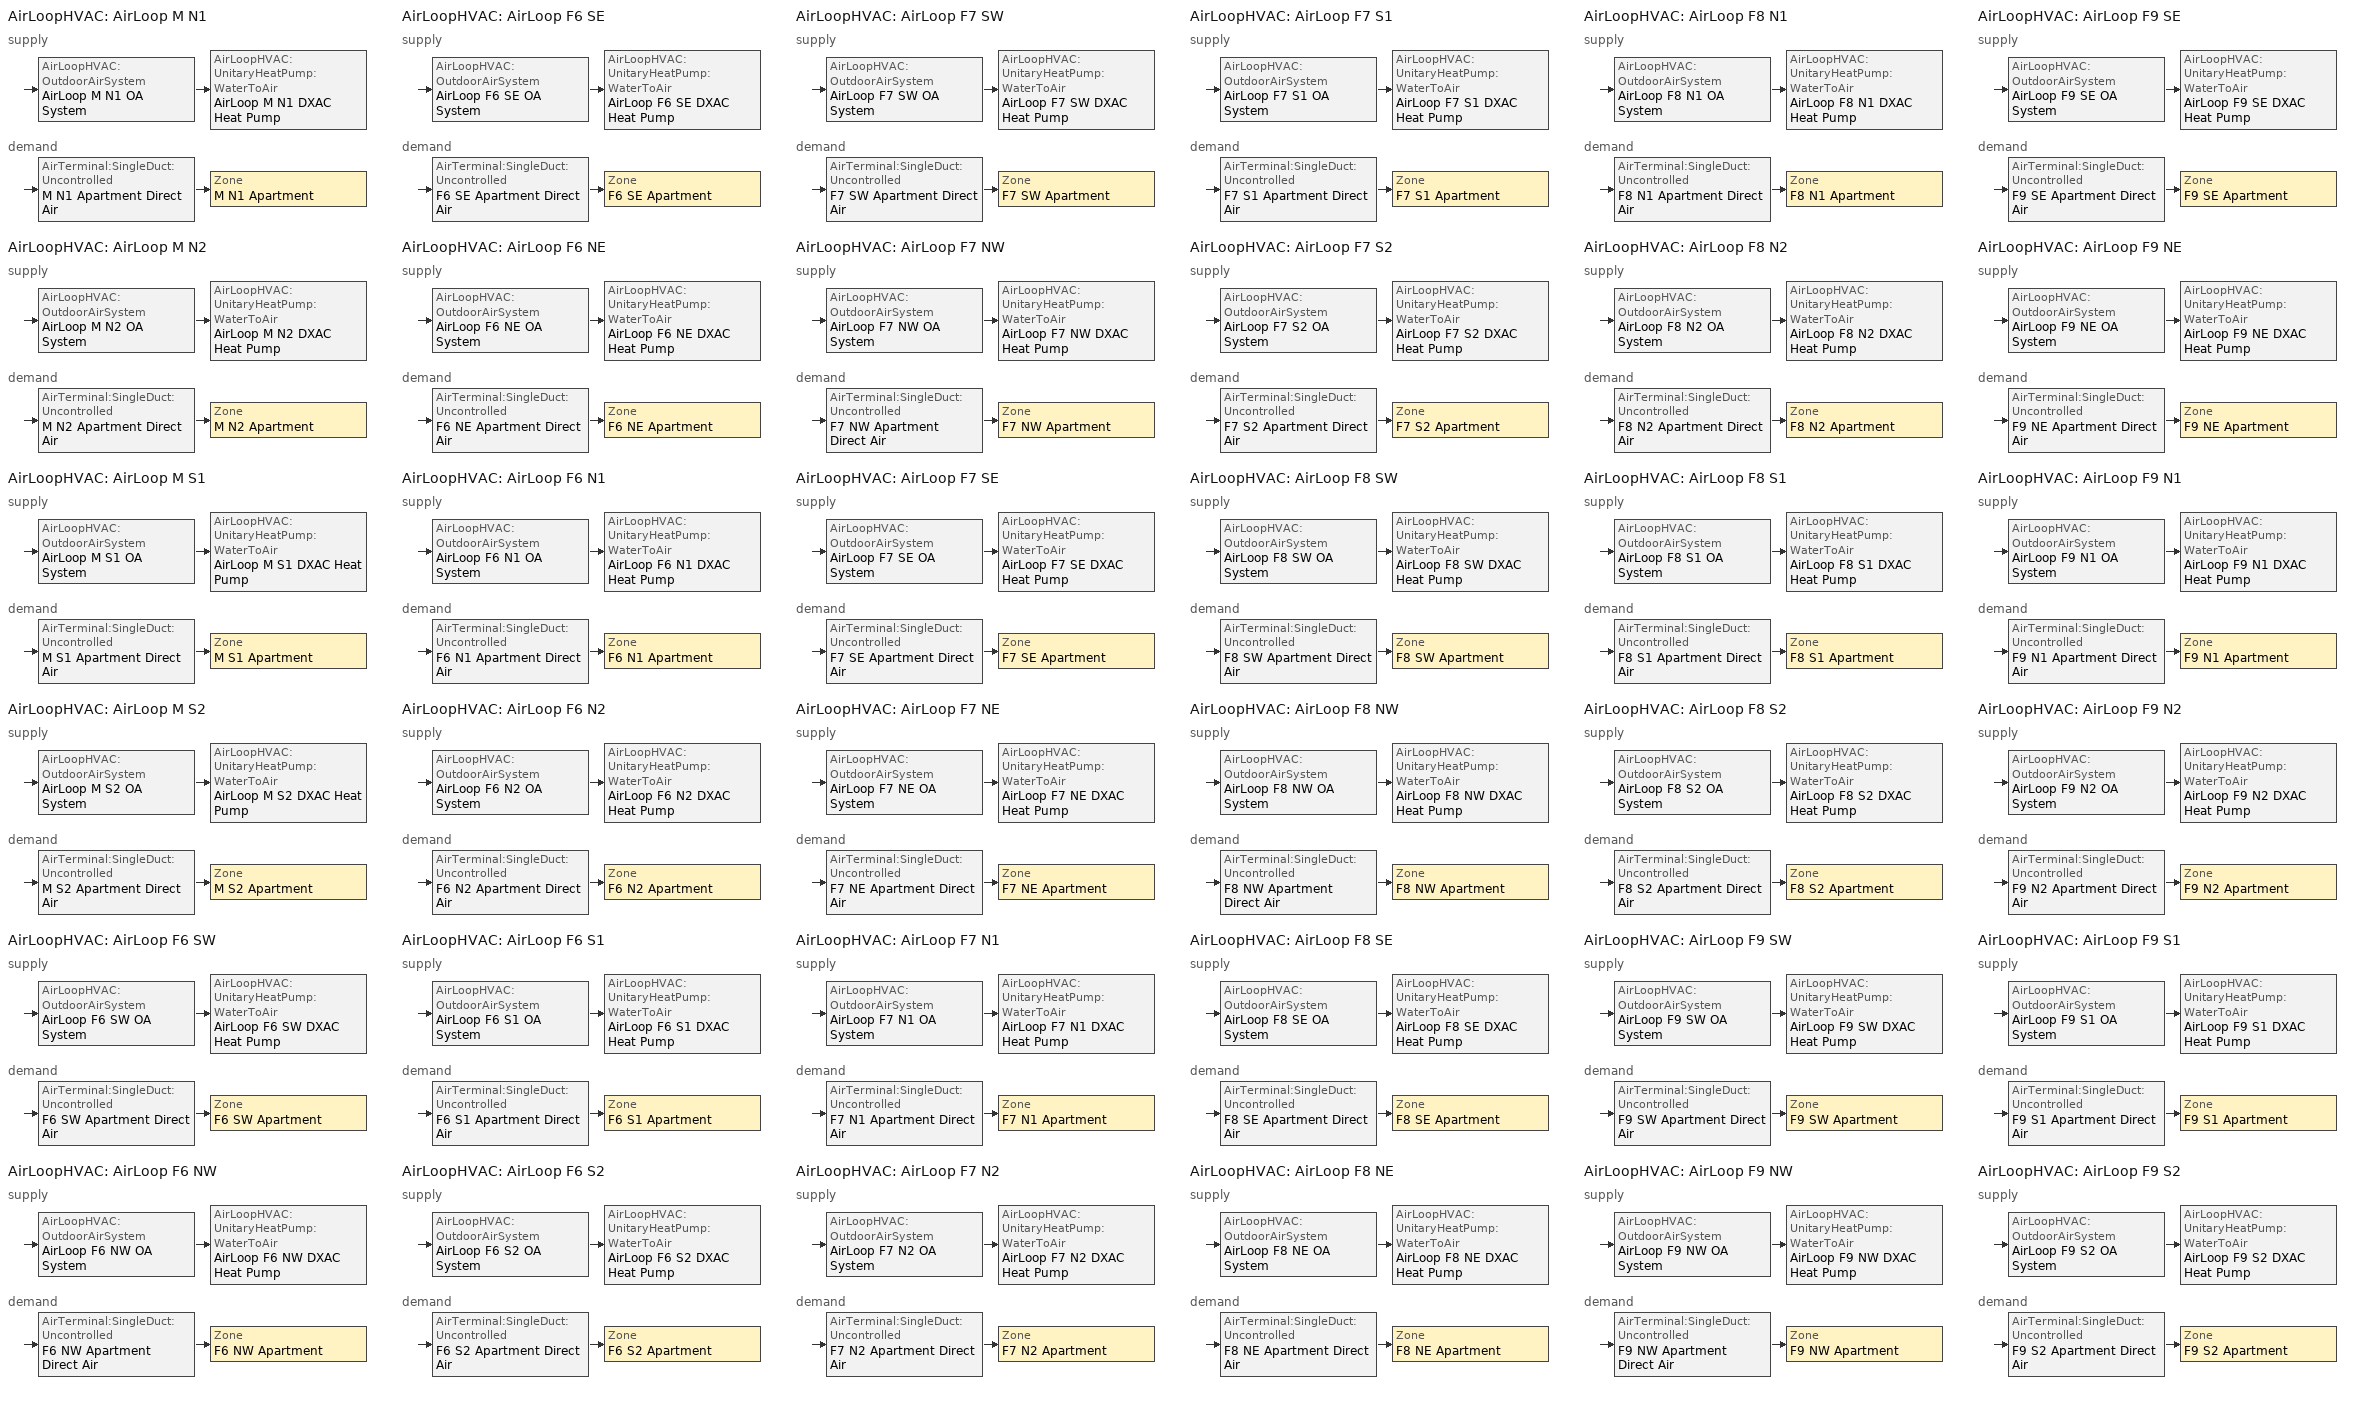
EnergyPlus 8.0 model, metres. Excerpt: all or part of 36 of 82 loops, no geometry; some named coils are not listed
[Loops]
AirLoopHVAC 'AirLoop M N1'
 supply: AirLoopHVAC:OutdoorAirSystem 'AirLoop M N1 OA System' > AirLoopHVAC:UnitaryHeatPump:WaterToAir 'AirLoop M N1 DXAC Heat Pump'
 demand: AirTerminal:SingleDuct:Uncontrolled 'M N1 Apartment Direct Air' > Zone 'M N1 Apartment'
AirLoopHVAC 'AirLoop M N2'
 supply: AirLoopHVAC:OutdoorAirSystem 'AirLoop M N2 OA System' > AirLoopHVAC:UnitaryHeatPump:WaterToAir 'AirLoop M N2 DXAC Heat Pump'
 demand: AirTerminal:SingleDuct:Uncontrolled 'M N2 Apartment Direct Air' > Zone 'M N2 Apartment'
AirLoopHVAC 'AirLoop M S1'
 supply: AirLoopHVAC:OutdoorAirSystem 'AirLoop M S1 OA System' > AirLoopHVAC:UnitaryHeatPump:WaterToAir 'AirLoop M S1 DXAC Heat Pump'
 demand: AirTerminal:SingleDuct:Uncontrolled 'M S1 Apartment Direct Air' > Zone 'M S1 Apartment'
AirLoopHVAC 'AirLoop M S2'
 supply: AirLoopHVAC:OutdoorAirSystem 'AirLoop M S2 OA System' > AirLoopHVAC:UnitaryHeatPump:WaterToAir 'AirLoop M S2 DXAC Heat Pump'
 demand: AirTerminal:SingleDuct:Uncontrolled 'M S2 Apartment Direct Air' > Zone 'M S2 Apartment'
AirLoopHVAC 'AirLoop F6 SW'
 supply: AirLoopHVAC:OutdoorAirSystem 'AirLoop F6 SW OA System' > AirLoopHVAC:UnitaryHeatPump:WaterToAir 'AirLoop F6 SW DXAC Heat Pump'
 demand: AirTerminal:SingleDuct:Uncontrolled 'F6 SW Apartment Direct Air' > Zone 'F6 SW Apartment'
AirLoopHVAC 'AirLoop F6 NW'
 supply: AirLoopHVAC:OutdoorAirSystem 'AirLoop F6 NW OA System' > AirLoopHVAC:UnitaryHeatPump:WaterToAir 'AirLoop F6 NW DXAC Heat Pump'
 demand: AirTerminal:SingleDuct:Uncontrolled 'F6 NW Apartment Direct Air' > Zone 'F6 NW Apartment'
AirLoopHVAC 'AirLoop F6 SE'
 supply: AirLoopHVAC:OutdoorAirSystem 'AirLoop F6 SE OA System' > AirLoopHVAC:UnitaryHeatPump:WaterToAir 'AirLoop F6 SE DXAC Heat Pump'
 demand: AirTerminal:SingleDuct:Uncontrolled 'F6 SE Apartment Direct Air' > Zone 'F6 SE Apartment'
AirLoopHVAC 'AirLoop F6 NE'
 supply: AirLoopHVAC:OutdoorAirSystem 'AirLoop F6 NE OA System' > AirLoopHVAC:UnitaryHeatPump:WaterToAir 'AirLoop F6 NE DXAC Heat Pump'
 demand: AirTerminal:SingleDuct:Uncontrolled 'F6 NE Apartment Direct Air' > Zone 'F6 NE Apartment'
AirLoopHVAC 'AirLoop F6 N1'
 supply: AirLoopHVAC:OutdoorAirSystem 'AirLoop F6 N1 OA System' > AirLoopHVAC:UnitaryHeatPump:WaterToAir 'AirLoop F6 N1 DXAC Heat Pump'
 demand: AirTerminal:SingleDuct:Uncontrolled 'F6 N1 Apartment Direct Air' > Zone 'F6 N1 Apartment'
AirLoopHVAC 'AirLoop F6 N2'
 supply: AirLoopHVAC:OutdoorAirSystem 'AirLoop F6 N2 OA System' > AirLoopHVAC:UnitaryHeatPump:WaterToAir 'AirLoop F6 N2 DXAC Heat Pump'
 demand: AirTerminal:SingleDuct:Uncontrolled 'F6 N2 Apartment Direct Air' > Zone 'F6 N2 Apartment'
AirLoopHVAC 'AirLoop F6 S1'
 supply: AirLoopHVAC:OutdoorAirSystem 'AirLoop F6 S1 OA System' > AirLoopHVAC:UnitaryHeatPump:WaterToAir 'AirLoop F6 S1 DXAC Heat Pump'
 demand: AirTerminal:SingleDuct:Uncontrolled 'F6 S1 Apartment Direct Air' > Zone 'F6 S1 Apartment'
AirLoopHVAC 'AirLoop F6 S2'
 supply: AirLoopHVAC:OutdoorAirSystem 'AirLoop F6 S2 OA System' > AirLoopHVAC:UnitaryHeatPump:WaterToAir 'AirLoop F6 S2 DXAC Heat Pump'
 demand: AirTerminal:SingleDuct:Uncontrolled 'F6 S2 Apartment Direct Air' > Zone 'F6 S2 Apartment'
AirLoopHVAC 'AirLoop F7 SW'
 supply: AirLoopHVAC:OutdoorAirSystem 'AirLoop F7 SW OA System' > AirLoopHVAC:UnitaryHeatPump:WaterToAir 'AirLoop F7 SW DXAC Heat Pump'
 demand: AirTerminal:SingleDuct:Uncontrolled 'F7 SW Apartment Direct Air' > Zone 'F7 SW Apartment'
AirLoopHVAC 'AirLoop F7 NW'
 supply: AirLoopHVAC:OutdoorAirSystem 'AirLoop F7 NW OA System' > AirLoopHVAC:UnitaryHeatPump:WaterToAir 'AirLoop F7 NW DXAC Heat Pump'
 demand: AirTerminal:SingleDuct:Uncontrolled 'F7 NW Apartment Direct Air' > Zone 'F7 NW Apartment'
AirLoopHVAC 'AirLoop F7 SE'
 supply: AirLoopHVAC:OutdoorAirSystem 'AirLoop F7 SE OA System' > AirLoopHVAC:UnitaryHeatPump:WaterToAir 'AirLoop F7 SE DXAC Heat Pump'
 demand: AirTerminal:SingleDuct:Uncontrolled 'F7 SE Apartment Direct Air' > Zone 'F7 SE Apartment'
AirLoopHVAC 'AirLoop F7 NE'
 supply: AirLoopHVAC:OutdoorAirSystem 'AirLoop F7 NE OA System' > AirLoopHVAC:UnitaryHeatPump:WaterToAir 'AirLoop F7 NE DXAC Heat Pump'
 demand: AirTerminal:SingleDuct:Uncontrolled 'F7 NE Apartment Direct Air' > Zone 'F7 NE Apartment'
AirLoopHVAC 'AirLoop F7 N1'
 supply: AirLoopHVAC:OutdoorAirSystem 'AirLoop F7 N1 OA System' > AirLoopHVAC:UnitaryHeatPump:WaterToAir 'AirLoop F7 N1 DXAC Heat Pump'
 demand: AirTerminal:SingleDuct:Uncontrolled 'F7 N1 Apartment Direct Air' > Zone 'F7 N1 Apartment'
AirLoopHVAC 'AirLoop F7 N2'
 supply: AirLoopHVAC:OutdoorAirSystem 'AirLoop F7 N2 OA System' > AirLoopHVAC:UnitaryHeatPump:WaterToAir 'AirLoop F7 N2 DXAC Heat Pump'
 demand: AirTerminal:SingleDuct:Uncontrolled 'F7 N2 Apartment Direct Air' > Zone 'F7 N2 Apartment'
AirLoopHVAC 'AirLoop F7 S1'
 supply: AirLoopHVAC:OutdoorAirSystem 'AirLoop F7 S1 OA System' > AirLoopHVAC:UnitaryHeatPump:WaterToAir 'AirLoop F7 S1 DXAC Heat Pump'
 demand: AirTerminal:SingleDuct:Uncontrolled 'F7 S1 Apartment Direct Air' > Zone 'F7 S1 Apartment'
AirLoopHVAC 'AirLoop F7 S2'
 supply: AirLoopHVAC:OutdoorAirSystem 'AirLoop F7 S2 OA System' > AirLoopHVAC:UnitaryHeatPump:WaterToAir 'AirLoop F7 S2 DXAC Heat Pump'
 demand: AirTerminal:SingleDuct:Uncontrolled 'F7 S2 Apartment Direct Air' > Zone 'F7 S2 Apartment'
AirLoopHVAC 'AirLoop F8 SW'
 supply: AirLoopHVAC:OutdoorAirSystem 'AirLoop F8 SW OA System' > AirLoopHVAC:UnitaryHeatPump:WaterToAir 'AirLoop F8 SW DXAC Heat Pump'
 demand: AirTerminal:SingleDuct:Uncontrolled 'F8 SW Apartment Direct Air' > Zone 'F8 SW Apartment'
AirLoopHVAC 'AirLoop F8 NW'
 supply: AirLoopHVAC:OutdoorAirSystem 'AirLoop F8 NW OA System' > AirLoopHVAC:UnitaryHeatPump:WaterToAir 'AirLoop F8 NW DXAC Heat Pump'
 demand: AirTerminal:SingleDuct:Uncontrolled 'F8 NW Apartment Direct Air' > Zone 'F8 NW Apartment'
AirLoopHVAC 'AirLoop F8 SE'
 supply: AirLoopHVAC:OutdoorAirSystem 'AirLoop F8 SE OA System' > AirLoopHVAC:UnitaryHeatPump:WaterToAir 'AirLoop F8 SE DXAC Heat Pump'
 demand: AirTerminal:SingleDuct:Uncontrolled 'F8 SE Apartment Direct Air' > Zone 'F8 SE Apartment'
AirLoopHVAC 'AirLoop F8 NE'
 supply: AirLoopHVAC:OutdoorAirSystem 'AirLoop F8 NE OA System' > AirLoopHVAC:UnitaryHeatPump:WaterToAir 'AirLoop F8 NE DXAC Heat Pump'
 demand: AirTerminal:SingleDuct:Uncontrolled 'F8 NE Apartment Direct Air' > Zone 'F8 NE Apartment'
AirLoopHVAC 'AirLoop F8 N1'
 supply: AirLoopHVAC:OutdoorAirSystem 'AirLoop F8 N1 OA System' > AirLoopHVAC:UnitaryHeatPump:WaterToAir 'AirLoop F8 N1 DXAC Heat Pump'
 demand: AirTerminal:SingleDuct:Uncontrolled 'F8 N1 Apartment Direct Air' > Zone 'F8 N1 Apartment'
AirLoopHVAC 'AirLoop F8 N2'
 supply: AirLoopHVAC:OutdoorAirSystem 'AirLoop F8 N2 OA System' > AirLoopHVAC:UnitaryHeatPump:WaterToAir 'AirLoop F8 N2 DXAC Heat Pump'
 demand: AirTerminal:SingleDuct:Uncontrolled 'F8 N2 Apartment Direct Air' > Zone 'F8 N2 Apartment'
AirLoopHVAC 'AirLoop F8 S1'
 supply: AirLoopHVAC:OutdoorAirSystem 'AirLoop F8 S1 OA System' > AirLoopHVAC:UnitaryHeatPump:WaterToAir 'AirLoop F8 S1 DXAC Heat Pump'
 demand: AirTerminal:SingleDuct:Uncontrolled 'F8 S1 Apartment Direct Air' > Zone 'F8 S1 Apartment'
AirLoopHVAC 'AirLoop F8 S2'
 supply: AirLoopHVAC:OutdoorAirSystem 'AirLoop F8 S2 OA System' > AirLoopHVAC:UnitaryHeatPump:WaterToAir 'AirLoop F8 S2 DXAC Heat Pump'
 demand: AirTerminal:SingleDuct:Uncontrolled 'F8 S2 Apartment Direct Air' > Zone 'F8 S2 Apartment'
AirLoopHVAC 'AirLoop F9 SW'
 supply: AirLoopHVAC:OutdoorAirSystem 'AirLoop F9 SW OA System' > AirLoopHVAC:UnitaryHeatPump:WaterToAir 'AirLoop F9 SW DXAC Heat Pump'
 demand: AirTerminal:SingleDuct:Uncontrolled 'F9 SW Apartment Direct Air' > Zone 'F9 SW Apartment'
AirLoopHVAC 'AirLoop F9 NW'
 supply: AirLoopHVAC:OutdoorAirSystem 'AirLoop F9 NW OA System' > AirLoopHVAC:UnitaryHeatPump:WaterToAir 'AirLoop F9 NW DXAC Heat Pump'
 demand: AirTerminal:SingleDuct:Uncontrolled 'F9 NW Apartment Direct Air' > Zone 'F9 NW Apartment'
AirLoopHVAC 'AirLoop F9 SE'
 supply: AirLoopHVAC:OutdoorAirSystem 'AirLoop F9 SE OA System' > AirLoopHVAC:UnitaryHeatPump:WaterToAir 'AirLoop F9 SE DXAC Heat Pump'
 demand: AirTerminal:SingleDuct:Uncontrolled 'F9 SE Apartment Direct Air' > Zone 'F9 SE Apartment'
AirLoopHVAC 'AirLoop F9 NE'
 supply: AirLoopHVAC:OutdoorAirSystem 'AirLoop F9 NE OA System' > AirLoopHVAC:UnitaryHeatPump:WaterToAir 'AirLoop F9 NE DXAC Heat Pump'
 demand: AirTerminal:SingleDuct:Uncontrolled 'F9 NE Apartment Direct Air' > Zone 'F9 NE Apartment'
AirLoopHVAC 'AirLoop F9 N1'
 supply: AirLoopHVAC:OutdoorAirSystem 'AirLoop F9 N1 OA System' > AirLoopHVAC:UnitaryHeatPump:WaterToAir 'AirLoop F9 N1 DXAC Heat Pump'
 demand: AirTerminal:SingleDuct:Uncontrolled 'F9 N1 Apartment Direct Air' > Zone 'F9 N1 Apartment'
AirLoopHVAC 'AirLoop F9 N2'
 supply: AirLoopHVAC:OutdoorAirSystem 'AirLoop F9 N2 OA System' > AirLoopHVAC:UnitaryHeatPump:WaterToAir 'AirLoop F9 N2 DXAC Heat Pump'
 demand: AirTerminal:SingleDuct:Uncontrolled 'F9 N2 Apartment Direct Air' > Zone 'F9 N2 Apartment'
AirLoopHVAC 'AirLoop F9 S1'
 supply: AirLoopHVAC:OutdoorAirSystem 'AirLoop F9 S1 OA System' > AirLoopHVAC:UnitaryHeatPump:WaterToAir 'AirLoop F9 S1 DXAC Heat Pump'
 demand: AirTerminal:SingleDuct:Uncontrolled 'F9 S1 Apartment Direct Air' > Zone 'F9 S1 Apartment'
AirLoopHVAC 'AirLoop F9 S2'
 supply: AirLoopHVAC:OutdoorAirSystem 'AirLoop F9 S2 OA System' > AirLoopHVAC:UnitaryHeatPump:WaterToAir 'AirLoop F9 S2 DXAC Heat Pump'
 demand: AirTerminal:SingleDuct:Uncontrolled 'F9 S2 Apartment Direct Air' > Zone 'F9 S2 Apartment'
[Sizing:Zone] Zone Cooling Design Supply Air Temperature Input Method=SupplyAirTemperature; Zone Cooling Design Supply Air Temperature {C}=14; Zone Heating Design Supply Air Temperature Input Method=SupplyAirTemperature; Zone Heating Design Supply Air Temperature {C}=40; Zone Cooling Design Supply Air Humidity Ratio {kgWater/kgDryAir}=0.008; Zone Heating Design Supply Air Humidity Ratio {kgWater/kgDryAir}=0.008; Cooling Design Air Flow Method=DesignDay; Cooling Design Air Flow Rate {m3/s}=0; Cooling Minimum Air Flow Fraction=0; Heating Design Air Flow Method=DesignDay; Heating Design Air Flow Rate {m3/s}=0; Heating Maximum Air Flow Fraction=0
Name | Design Specification Outdoor Air Object
M N1 Apartment | SZ DSOA M N1 Apartment
M N2 Apartment | SZ DSOA M N2 Apartment
M S1 Apartment | SZ DSOA M S1 Apartment
M S2 Apartment | SZ DSOA M S2 Apartment
F6 SW Apartment | SZ DSOA F6 SW Apartment
F6 NW Apartment | SZ DSOA F6 NW Apartment
F6 SE Apartment | SZ DSOA F6 SE Apartment
F6 NE Apartment | SZ DSOA F6 NE Apartment
F6 N1 Apartment | SZ DSOA F6 N1 Apartment
F6 N2 Apartment | SZ DSOA F6 N2 Apartment
F6 S1 Apartment | SZ DSOA F6 S1 Apartment
F6 S2 Apartment | SZ DSOA F6 S2 Apartment
F7 SW Apartment | SZ DSOA F7 SW Apartment
F7 NW Apartment | SZ DSOA F7 NW Apartment
F7 SE Apartment | SZ DSOA F7 SE Apartment
F7 NE Apartment | SZ DSOA F7 NE Apartment
F7 N1 Apartment | SZ DSOA F7 N1 Apartment
F7 N2 Apartment | SZ DSOA F7 N2 Apartment
F7 S1 Apartment | SZ DSOA F7 S1 Apartment
F7 S2 Apartment | SZ DSOA F7 S2 Apartment
F8 SW Apartment | SZ DSOA F8 SW Apartment
F8 NW Apartment | SZ DSOA F8 NW Apartment
F8 SE Apartment | SZ DSOA F8 SE Apartment
F8 NE Apartment | SZ DSOA F8 NE Apartment
F8 N1 Apartment | SZ DSOA F8 N1 Apartment
F8 N2 Apartment | SZ DSOA F8 N2 Apartment
F8 S1 Apartment | SZ DSOA F8 S1 Apartment
F8 S2 Apartment | SZ DSOA F8 S2 Apartment
F9 SW Apartment | SZ DSOA F9 SW Apartment
F9 NW Apartment | SZ DSOA F9 NW Apartment
F9 SE Apartment | SZ DSOA F9 SE Apartment
F9 NE Apartment | SZ DSOA F9 NE Apartment
F9 N1 Apartment | SZ DSOA F9 N1 Apartment
F9 N2 Apartment | SZ DSOA F9 N2 Apartment
F9 S1 Apartment | SZ DSOA F9 S1 Apartment
F9 S2 Apartment | SZ DSOA F9 S2 Apartment
[DesignSpecification:OutdoorAir] Outdoor Air Method=Flow/Area; Outdoor Air Flow per Zone Floor Area {m3/s-m2},=0.000294083
SZ DSOA M N1 Apartment; SZ DSOA M N2 Apartment; SZ DSOA M S1 Apartment; SZ DSOA M S2 Apartment; SZ DSOA F6 SW Apartment; SZ DSOA F6 NW Apartment; SZ DSOA F6 SE Apartment; SZ DSOA F6 NE Apartment; SZ DSOA F6 N1 Apartment; SZ DSOA F6 N2 Apartment; SZ DSOA F6 S1 Apartment; SZ DSOA F6 S2 Apartment; SZ DSOA F7 SW Apartment; SZ DSOA F7 NW Apartment; SZ DSOA F7 SE Apartment; SZ DSOA F7 NE Apartment; SZ DSOA F7 N1 Apartment; SZ DSOA F7 N2 Apartment; SZ DSOA F7 S1 Apartment; SZ DSOA F7 S2 Apartment; SZ DSOA F8 SW Apartment; SZ DSOA F8 NW Apartment; SZ DSOA F8 SE Apartment; SZ DSOA F8 NE Apartment; SZ DSOA F8 N1 Apartment; SZ DSOA F8 N2 Apartment; SZ DSOA F8 S1 Apartment; SZ DSOA F8 S2 Apartment; SZ DSOA F9 SW Apartment; SZ DSOA F9 NW Apartment; SZ DSOA F9 SE Apartment; SZ DSOA F9 NE Apartment; SZ DSOA F9 N1 Apartment; SZ DSOA F9 N2 Apartment; SZ DSOA F9 S1 Apartment; SZ DSOA F9 S2 Apartment
[Sizing:System] Type of Load to Size On=Sensible; Design Outdoor Air Flow Rate {m3/s}=autosize; Minimum System Air Flow Ratio=1; Preheat Design Temperature {C}=7; Preheat Design Humidity Ratio {kgWater/kgDryAir}=0.008; Precool Design Temperature {C}=11; Precool Design Humidity Ratio {kgWater/kgDryAir}=0.008; Central Cooling Design Supply Air Temperature {C}=14; Central Heating Design Supply Air Temperature {C}=40; Sizing Option=NonCoincident; 100% Outdoor Air in Cooling=No; 100% Outdoor Air in Heating=No; Central Cooling Design Supply Air Humidity Ratio {kgWater/kgDryAir}=0.008; Central Heating Design Supply Air Humidity Ratio {kgWater/kgDryAir}=0.008; Cooling Design Air Flow Method=DesignDay; Cooling Design Air Flow Rate {m3/s}=0; Heating Design Air Flow Method=DesignDay; Heating Design Air Flow Rate {m3/s}=0; System Outdoor Air Method=ZoneSum
AirLoop M N1; AirLoop M N2; AirLoop M S1; AirLoop M S2; AirLoop F6 SW; AirLoop F6 NW; AirLoop F6 SE; AirLoop F6 NE; AirLoop F6 N1; AirLoop F6 N2; AirLoop F6 S1; AirLoop F6 S2; AirLoop F7 SW; AirLoop F7 NW; AirLoop F7 SE; AirLoop F7 NE; AirLoop F7 N1; AirLoop F7 N2; AirLoop F7 S1; AirLoop F7 S2; AirLoop F8 SW; AirLoop F8 NW; AirLoop F8 SE; AirLoop F8 NE; AirLoop F8 N1; AirLoop F8 N2; AirLoop F8 S1; AirLoop F8 S2; AirLoop F9 SW; AirLoop F9 NW; AirLoop F9 SE; AirLoop F9 NE; AirLoop F9 N1; AirLoop F9 N2; AirLoop F9 S1; AirLoop F9 S2
[ZoneControl:Thermostat] Control Type Schedule=Zone Control Type Sched; Control 1=AptCoolingSetPoint; Control 2=AptHeatingSetPoint
Name | Zone or ZoneList | Control 3
M N1 Apartment Thermostat | M N1 Apartment | N Apartment Cooling Setpoints Dual SP Control
M N2 Apartment Thermostat | M N2 Apartment | N Apartment Cooling Setpoints Dual SP Control
M S1 Apartment Thermostat | M S1 Apartment | S Apartment Cooling Setpoints Dual SP Control
M S2 Apartment Thermostat | M S2 Apartment | S Apartment Cooling Setpoints Dual SP Control
F6 SW Apartment Thermostat | F6 SW Apartment | S Apartment Cooling Setpoints Dual SP Control
F6 NW Apartment Thermostat | F6 NW Apartment | N Apartment Cooling Setpoints Dual SP Control
F6 SE Apartment Thermostat | F6 SE Apartment | S Apartment Cooling Setpoints Dual SP Control
F6 NE Apartment Thermostat | F6 NE Apartment | N Apartment Cooling Setpoints Dual SP Control
F6 N1 Apartment Thermostat | F6 N1 Apartment | N Apartment Cooling Setpoints Dual SP Control
F6 N2 Apartment Thermostat | F6 N2 Apartment | N Apartment Cooling Setpoints Dual SP Control
F6 S1 Apartment Thermostat | F6 S1 Apartment | S Apartment Cooling Setpoints Dual SP Control
F6 S2 Apartment Thermostat | F6 S2 Apartment | S Apartment Cooling Setpoints Dual SP Control
F7 SW Apartment Thermostat | F7 SW Apartment | S Apartment Cooling Setpoints Dual SP Control
F7 NW Apartment Thermostat | F7 NW Apartment | N Apartment Cooling Setpoints Dual SP Control
F7 SE Apartment Thermostat | F7 SE Apartment | S Apartment Cooling Setpoints Dual SP Control
F7 NE Apartment Thermostat | F7 NE Apartment | N Apartment Cooling Setpoints Dual SP Control
F7 N1 Apartment Thermostat | F7 N1 Apartment | N Apartment Cooling Setpoints Dual SP Control
F7 N2 Apartment Thermostat | F7 N2 Apartment | N Apartment Cooling Setpoints Dual SP Control
F7 S1 Apartment Thermostat | F7 S1 Apartment | S Apartment Cooling Setpoints Dual SP Control
F7 S2 Apartment Thermostat | F7 S2 Apartment | S Apartment Cooling Setpoints Dual SP Control
F8 SW Apartment Thermostat | F8 SW Apartment | S Apartment Cooling Setpoints Dual SP Control
F8 NW Apartment Thermostat | F8 NW Apartment | N Apartment Cooling Setpoints Dual SP Control
F8 SE Apartment Thermostat | F8 SE Apartment | S Apartment Cooling Setpoints Dual SP Control
F8 NE Apartment Thermostat | F8 NE Apartment | N Apartment Cooling Setpoints Dual SP Control
F8 N1 Apartment Thermostat | F8 N1 Apartment | N Apartment Cooling Setpoints Dual SP Control
F8 N2 Apartment Thermostat | F8 N2 Apartment | N Apartment Cooling Setpoints Dual SP Control
F8 S1 Apartment Thermostat | F8 S1 Apartment | S Apartment Cooling Setpoints Dual SP Control
F8 S2 Apartment Thermostat | F8 S2 Apartment | S Apartment Cooling Setpoints Dual SP Control
F9 SW Apartment Thermostat | F9 SW Apartment | S Apartment Cooling Setpoints Dual SP Control
F9 NW Apartment Thermostat | F9 NW Apartment | N Apartment Cooling Setpoints Dual SP Control
F9 SE Apartment Thermostat | F9 SE Apartment | S Apartment Cooling Setpoints Dual SP Control
F9 NE Apartment Thermostat | F9 NE Apartment | N Apartment Cooling Setpoints Dual SP Control
F9 N1 Apartment Thermostat | F9 N1 Apartment | N Apartment Cooling Setpoints Dual SP Control
F9 N2 Apartment Thermostat | F9 N2 Apartment | N Apartment Cooling Setpoints Dual SP Control
F9 S1 Apartment Thermostat | F9 S1 Apartment | S Apartment Cooling Setpoints Dual SP Control
F9 S2 Apartment Thermostat | F9 S2 Apartment | S Apartment Cooling Setpoints Dual SP Control
[ThermostatSetpoint:SingleHeating]
AptHeatingSetPoint: Setpoint Temperature Schedule=HTGSETP_APT_SCH
[ThermostatSetpoint:SingleCooling]
AptCoolingSetPoint: Setpoint Temperature Schedule=CLGSETP_APT_SCH
[ThermostatSetpoint:DualSetpoint]
Name | Heating Setpoint Temperature Schedule | Cooling Setpoint Temperature Schedule
S Apartment Cooling Setpoints Dual SP Control | S HTGSETP_APT_SCH | S CLGSETP_APT_SCH
N Apartment Cooling Setpoints Dual SP Control | N HTGSETP_APT_SCH | N CLGSETP_APT_SCH
[AirTerminal:SingleDuct:Uncontrolled] Availability Schedule=All On; Maximum Air Flow Rate {m3/s}=autosize
M N1 Apartment Direct Air; M N2 Apartment Direct Air; M S1 Apartment Direct Air; M S2 Apartment Direct Air; F6 SW Apartment Direct Air; F6 NW Apartment Direct Air; F6 SE Apartment Direct Air; F6 NE Apartment Direct Air; F6 N1 Apartment Direct Air; F6 N2 Apartment Direct Air; F6 S1 Apartment Direct Air; F6 S2 Apartment Direct Air; F7 SW Apartment Direct Air; F7 NW Apartment Direct Air; F7 SE Apartment Direct Air; F7 NE Apartment Direct Air; F7 N1 Apartment Direct Air; F7 N2 Apartment Direct Air; F7 S1 Apartment Direct Air; F7 S2 Apartment Direct Air; F8 SW Apartment Direct Air; F8 NW Apartment Direct Air; F8 SE Apartment Direct Air; F8 NE Apartment Direct Air; F8 N1 Apartment Direct Air; F8 N2 Apartment Direct Air; F8 S1 Apartment Direct Air; F8 S2 Apartment Direct Air; F9 SW Apartment Direct Air; F9 NW Apartment Direct Air; F9 SE Apartment Direct Air; F9 NE Apartment Direct Air; F9 N1 Apartment Direct Air; F9 N2 Apartment Direct Air; F9 S1 Apartment Direct Air; F9 S2 Apartment Direct Air
[Zone equipment]
M N1 Apartment: M N1 Apartment Direct Air
M N2 Apartment: M N2 Apartment Direct Air
M S1 Apartment: M S1 Apartment Direct Air
M S2 Apartment: M S2 Apartment Direct Air
F6 SW Apartment: F6 SW Apartment Direct Air
F6 NW Apartment: F6 NW Apartment Direct Air
F6 SE Apartment: F6 SE Apartment Direct Air
F6 NE Apartment: F6 NE Apartment Direct Air
F6 N1 Apartment: F6 N1 Apartment Direct Air
F6 N2 Apartment: F6 N2 Apartment Direct Air
F6 S1 Apartment: F6 S1 Apartment Direct Air
F6 S2 Apartment: F6 S2 Apartment Direct Air
F7 SW Apartment: F7 SW Apartment Direct Air
F7 NW Apartment: F7 NW Apartment Direct Air
F7 SE Apartment: F7 SE Apartment Direct Air
F7 NE Apartment: F7 NE Apartment Direct Air
F7 N1 Apartment: F7 N1 Apartment Direct Air
F7 N2 Apartment: F7 N2 Apartment Direct Air
F7 S1 Apartment: F7 S1 Apartment Direct Air
F7 S2 Apartment: F7 S2 Apartment Direct Air
F8 SW Apartment: F8 SW Apartment Direct Air
F8 NW Apartment: F8 NW Apartment Direct Air
F8 SE Apartment: F8 SE Apartment Direct Air
F8 NE Apartment: F8 NE Apartment Direct Air
F8 N1 Apartment: F8 N1 Apartment Direct Air
F8 N2 Apartment: F8 N2 Apartment Direct Air
F8 S1 Apartment: F8 S1 Apartment Direct Air
F8 S2 Apartment: F8 S2 Apartment Direct Air
F9 SW Apartment: F9 SW Apartment Direct Air
F9 NW Apartment: F9 NW Apartment Direct Air
F9 SE Apartment: F9 SE Apartment Direct Air
F9 NE Apartment: F9 NE Apartment Direct Air
F9 N1 Apartment: F9 N1 Apartment Direct Air
F9 N2 Apartment: F9 N2 Apartment Direct Air
F9 S1 Apartment: F9 S1 Apartment Direct Air
F9 S2 Apartment: F9 S2 Apartment Direct Air
[Fan:OnOff] Availability Schedule=All On; Fan Efficiency=0.55575; Pressure Rise {Pa}=622.5; Maximum Flow Rate {m3/s}=autosize; Motor Efficiency=0.855; Motor In Airstream Fraction=1
AirLoop M N1 Supply Fan; AirLoop M N2 Supply Fan; AirLoop M S1 Supply Fan; AirLoop M S2 Supply Fan; AirLoop F6 SW Supply Fan; AirLoop F6 NW Supply Fan; AirLoop F6 SE Supply Fan; AirLoop F6 NE Supply Fan; AirLoop F6 N1 Supply Fan; AirLoop F6 N2 Supply Fan; AirLoop F6 S1 Supply Fan; AirLoop F6 S2 Supply Fan; AirLoop F7 SW Supply Fan; AirLoop F7 NW Supply Fan; AirLoop F7 SE Supply Fan; AirLoop F7 NE Supply Fan; AirLoop F7 N1 Supply Fan; AirLoop F7 N2 Supply Fan; AirLoop F7 S1 Supply Fan; AirLoop F7 S2 Supply Fan; AirLoop F8 SW Supply Fan; AirLoop F8 NW Supply Fan; AirLoop F8 SE Supply Fan; AirLoop F8 NE Supply Fan; AirLoop F8 N1 Supply Fan; AirLoop F8 N2 Supply Fan; AirLoop F8 S1 Supply Fan; AirLoop F8 S2 Supply Fan; AirLoop F9 SW Supply Fan; AirLoop F9 NW Supply Fan; AirLoop F9 SE Supply Fan; AirLoop F9 NE Supply Fan; AirLoop F9 N1 Supply Fan; AirLoop F9 N2 Supply Fan; AirLoop F9 S1 Supply Fan; AirLoop F9 S2 Supply Fan
[Coil:Heating:Electric] Availability Schedule=All On; Efficiency=1; Nominal Capacity {W}=autosize
Heat Pump DX Supp Heating Coil AirLoop M N1; Heat Pump DX Supp Heating Coil AirLoop M N2; Heat Pump DX Supp Heating Coil AirLoop M S1; Heat Pump DX Supp Heating Coil AirLoop M S2; Heat Pump DX Supp Heating Coil AirLoop F6 SW; Heat Pump DX Supp Heating Coil AirLoop F6 NW; Heat Pump DX Supp Heating Coil AirLoop F6 SE; Heat Pump DX Supp Heating Coil AirLoop F6 NE; Heat Pump DX Supp Heating Coil AirLoop F6 N1; Heat Pump DX Supp Heating Coil AirLoop F6 N2; Heat Pump DX Supp Heating Coil AirLoop F6 S1; Heat Pump DX Supp Heating Coil AirLoop F6 S2; Heat Pump DX Supp Heating Coil AirLoop F7 SW; Heat Pump DX Supp Heating Coil AirLoop F7 NW; Heat Pump DX Supp Heating Coil AirLoop F7 SE; Heat Pump DX Supp Heating Coil AirLoop F7 NE; Heat Pump DX Supp Heating Coil AirLoop F7 N1; Heat Pump DX Supp Heating Coil AirLoop F7 N2; Heat Pump DX Supp Heating Coil AirLoop F7 S1; Heat Pump DX Supp Heating Coil AirLoop F7 S2; Heat Pump DX Supp Heating Coil AirLoop F8 SW; Heat Pump DX Supp Heating Coil AirLoop F8 NW; Heat Pump DX Supp Heating Coil AirLoop F8 SE; Heat Pump DX Supp Heating Coil AirLoop F8 NE; Heat Pump DX Supp Heating Coil AirLoop F8 N1; Heat Pump DX Supp Heating Coil AirLoop F8 N2; Heat Pump DX Supp Heating Coil AirLoop F8 S1; Heat Pump DX Supp Heating Coil AirLoop F8 S2; Heat Pump DX Supp Heating Coil AirLoop F9 SW; Heat Pump DX Supp Heating Coil AirLoop F9 NW; Heat Pump DX Supp Heating Coil AirLoop F9 SE; Heat Pump DX Supp Heating Coil AirLoop F9 NE; Heat Pump DX Supp Heating Coil AirLoop F9 N1; Heat Pump DX Supp Heating Coil AirLoop F9 N2; Heat Pump DX Supp Heating Coil AirLoop F9 S1; Heat Pump DX Supp Heating Coil AirLoop F9 S2
[AirLoopHVAC:UnitaryHeatPump:WaterToAir] Availability Schedule=All On; Supply Air Flow Rate {m3/s}=autosize; Heating Convergence=0.001; Cooling Convergence=0.001; Maximum Cycling Rate {cycles/hr}=2.5; Heat Pump Time Constant {s}=60; Fraction of On-Cycle Power Use=0.01; Heat Pump Fan Delay Time {s}=60; Maximum Supply Air Temperature from Supplemental Heater {C}=50; Fan Placement=BlowThrough; Supply Air Fan Operating Mode Schedule=SupplyFanSch
Name | Controlling Zone or Thermostat Location | Supply Air Fan | Heating Coil | Cooling Coil | Supplemental Heating Coil
AirLoop M N1 DXAC Heat Pump | M N1 Apartment | AirLoop M N1 Supply Fan | Heat Pump Heating Mode AirLoop M N1 | Heat Pump Cooling Mode AirLoop M N1 | Heat Pump DX Supp Heating Coil AirLoop M N1
AirLoop M N2 DXAC Heat Pump | M N2 Apartment | AirLoop M N2 Supply Fan | Heat Pump Heating Mode AirLoop M N2 | Heat Pump Cooling Mode AirLoop M N2 | Heat Pump DX Supp Heating Coil AirLoop M N2
AirLoop M S1 DXAC Heat Pump | M S1 Apartment | AirLoop M S1 Supply Fan | Heat Pump Heating Mode AirLoop M S1 | Heat Pump Cooling Mode AirLoop M S1 | Heat Pump DX Supp Heating Coil AirLoop M S1
AirLoop M S2 DXAC Heat Pump | M S2 Apartment | AirLoop M S2 Supply Fan | Heat Pump Heating Mode AirLoop M S2 | Heat Pump Cooling Mode AirLoop M S2 | Heat Pump DX Supp Heating Coil AirLoop M S2
AirLoop F6 SW DXAC Heat Pump | F6 SW Apartment | AirLoop F6 SW Supply Fan | Heat Pump Heating Mode AirLoop F6 SW | Heat Pump Cooling Mode AirLoop F6 SW | Heat Pump DX Supp Heating Coil AirLoop F6 SW
AirLoop F6 NW DXAC Heat Pump | F6 NW Apartment | AirLoop F6 NW Supply Fan | Heat Pump Heating Mode AirLoop F6 NW | Heat Pump Cooling Mode AirLoop F6 NW | Heat Pump DX Supp Heating Coil AirLoop F6 NW
AirLoop F6 SE DXAC Heat Pump | F6 SE Apartment | AirLoop F6 SE Supply Fan | Heat Pump Heating Mode AirLoop F6 SE | Heat Pump Cooling Mode AirLoop F6 SE | Heat Pump DX Supp Heating Coil AirLoop F6 SE
AirLoop F6 NE DXAC Heat Pump | F6 NE Apartment | AirLoop F6 NE Supply Fan | Heat Pump Heating Mode AirLoop F6 NE | Heat Pump Cooling Mode AirLoop F6 NE | Heat Pump DX Supp Heating Coil AirLoop F6 NE
AirLoop F6 N1 DXAC Heat Pump | F6 N1 Apartment | AirLoop F6 N1 Supply Fan | Heat Pump Heating Mode AirLoop F6 N1 | Heat Pump Cooling Mode AirLoop F6 N1 | Heat Pump DX Supp Heating Coil AirLoop F6 N1
AirLoop F6 N2 DXAC Heat Pump | F6 N2 Apartment | AirLoop F6 N2 Supply Fan | Heat Pump Heating Mode AirLoop F6 N2 | Heat Pump Cooling Mode AirLoop F6 N2 | Heat Pump DX Supp Heating Coil AirLoop F6 N2
AirLoop F6 S1 DXAC Heat Pump | F6 S1 Apartment | AirLoop F6 S1 Supply Fan | Heat Pump Heating Mode AirLoop F6 S1 | Heat Pump Cooling Mode AirLoop F6 S1 | Heat Pump DX Supp Heating Coil AirLoop F6 S1
AirLoop F6 S2 DXAC Heat Pump | F6 S2 Apartment | AirLoop F6 S2 Supply Fan | Heat Pump Heating Mode AirLoop F6 S2 | Heat Pump Cooling Mode AirLoop F6 S2 | Heat Pump DX Supp Heating Coil AirLoop F6 S2
AirLoop F7 SW DXAC Heat Pump | F7 SW Apartment | AirLoop F7 SW Supply Fan | Heat Pump Heating Mode AirLoop F7 SW | Heat Pump Cooling Mode AirLoop F7 SW | Heat Pump DX Supp Heating Coil AirLoop F7 SW
AirLoop F7 NW DXAC Heat Pump | F7 NW Apartment | AirLoop F7 NW Supply Fan | Heat Pump Heating Mode AirLoop F7 NW | Heat Pump Cooling Mode AirLoop F7 NW | Heat Pump DX Supp Heating Coil AirLoop F7 NW
AirLoop F7 SE DXAC Heat Pump | F7 SE Apartment | AirLoop F7 SE Supply Fan | Heat Pump Heating Mode AirLoop F7 SE | Heat Pump Cooling Mode AirLoop F7 SE | Heat Pump DX Supp Heating Coil AirLoop F7 SE
AirLoop F7 NE DXAC Heat Pump | F7 NE Apartment | AirLoop F7 NE Supply Fan | Heat Pump Heating Mode AirLoop F7 NE | Heat Pump Cooling Mode AirLoop F7 NE | Heat Pump DX Supp Heating Coil AirLoop F7 NE
AirLoop F7 N1 DXAC Heat Pump | F7 N1 Apartment | AirLoop F7 N1 Supply Fan | Heat Pump Heating Mode AirLoop F7 N1 | Heat Pump Cooling Mode AirLoop F7 N1 | Heat Pump DX Supp Heating Coil AirLoop F7 N1
AirLoop F7 N2 DXAC Heat Pump | F7 N2 Apartment | AirLoop F7 N2 Supply Fan | Heat Pump Heating Mode AirLoop F7 N2 | Heat Pump Cooling Mode AirLoop F7 N2 | Heat Pump DX Supp Heating Coil AirLoop F7 N2
AirLoop F7 S1 DXAC Heat Pump | F7 S1 Apartment | AirLoop F7 S1 Supply Fan | Heat Pump Heating Mode AirLoop F7 S1 | Heat Pump Cooling Mode AirLoop F7 S1 | Heat Pump DX Supp Heating Coil AirLoop F7 S1
AirLoop F7 S2 DXAC Heat Pump | F7 S2 Apartment | AirLoop F7 S2 Supply Fan | Heat Pump Heating Mode AirLoop F7 S2 | Heat Pump Cooling Mode AirLoop F7 S2 | Heat Pump DX Supp Heating Coil AirLoop F7 S2
AirLoop F8 SW DXAC Heat Pump | F8 SW Apartment | AirLoop F8 SW Supply Fan | Heat Pump Heating Mode AirLoop F8 SW | Heat Pump Cooling Mode AirLoop F8 SW | Heat Pump DX Supp Heating Coil AirLoop F8 SW
AirLoop F8 NW DXAC Heat Pump | F8 NW Apartment | AirLoop F8 NW Supply Fan | Heat Pump Heating Mode AirLoop F8 NW | Heat Pump Cooling Mode AirLoop F8 NW | Heat Pump DX Supp Heating Coil AirLoop F8 NW
AirLoop F8 SE DXAC Heat Pump | F8 SE Apartment | AirLoop F8 SE Supply Fan | Heat Pump Heating Mode AirLoop F8 SE | Heat Pump Cooling Mode AirLoop F8 SE | Heat Pump DX Supp Heating Coil AirLoop F8 SE
AirLoop F8 NE DXAC Heat Pump | F8 NE Apartment | AirLoop F8 NE Supply Fan | Heat Pump Heating Mode AirLoop F8 NE | Heat Pump Cooling Mode AirLoop F8 NE | Heat Pump DX Supp Heating Coil AirLoop F8 NE
AirLoop F8 N1 DXAC Heat Pump | F8 N1 Apartment | AirLoop F8 N1 Supply Fan | Heat Pump Heating Mode AirLoop F8 N1 | Heat Pump Cooling Mode AirLoop F8 N1 | Heat Pump DX Supp Heating Coil AirLoop F8 N1
AirLoop F8 N2 DXAC Heat Pump | F8 N2 Apartment | AirLoop F8 N2 Supply Fan | Heat Pump Heating Mode AirLoop F8 N2 | Heat Pump Cooling Mode AirLoop F8 N2 | Heat Pump DX Supp Heating Coil AirLoop F8 N2
AirLoop F8 S1 DXAC Heat Pump | F8 S1 Apartment | AirLoop F8 S1 Supply Fan | Heat Pump Heating Mode AirLoop F8 S1 | Heat Pump Cooling Mode AirLoop F8 S1 | Heat Pump DX Supp Heating Coil AirLoop F8 S1
AirLoop F8 S2 DXAC Heat Pump | F8 S2 Apartment | AirLoop F8 S2 Supply Fan | Heat Pump Heating Mode AirLoop F8 S2 | Heat Pump Cooling Mode AirLoop F8 S2 | Heat Pump DX Supp Heating Coil AirLoop F8 S2
AirLoop F9 SW DXAC Heat Pump | F9 SW Apartment | AirLoop F9 SW Supply Fan | Heat Pump Heating Mode AirLoop F9 SW | Heat Pump Cooling Mode AirLoop F9 SW | Heat Pump DX Supp Heating Coil AirLoop F9 SW
AirLoop F9 NW DXAC Heat Pump | F9 NW Apartment | AirLoop F9 NW Supply Fan | Heat Pump Heating Mode AirLoop F9 NW | Heat Pump Cooling Mode AirLoop F9 NW | Heat Pump DX Supp Heating Coil AirLoop F9 NW
AirLoop F9 SE DXAC Heat Pump | F9 SE Apartment | AirLoop F9 SE Supply Fan | Heat Pump Heating Mode AirLoop F9 SE | Heat Pump Cooling Mode AirLoop F9 SE | Heat Pump DX Supp Heating Coil AirLoop F9 SE
AirLoop F9 NE DXAC Heat Pump | F9 NE Apartment | AirLoop F9 NE Supply Fan | Heat Pump Heating Mode AirLoop F9 NE | Heat Pump Cooling Mode AirLoop F9 NE | Heat Pump DX Supp Heating Coil AirLoop F9 NE
AirLoop F9 N1 DXAC Heat Pump | F9 N1 Apartment | AirLoop F9 N1 Supply Fan | Heat Pump Heating Mode AirLoop F9 N1 | Heat Pump Cooling Mode AirLoop F9 N1 | Heat Pump DX Supp Heating Coil AirLoop F9 N1
AirLoop F9 N2 DXAC Heat Pump | F9 N2 Apartment | AirLoop F9 N2 Supply Fan | Heat Pump Heating Mode AirLoop F9 N2 | Heat Pump Cooling Mode AirLoop F9 N2 | Heat Pump DX Supp Heating Coil AirLoop F9 N2
AirLoop F9 S1 DXAC Heat Pump | F9 S1 Apartment | AirLoop F9 S1 Supply Fan | Heat Pump Heating Mode AirLoop F9 S1 | Heat Pump Cooling Mode AirLoop F9 S1 | Heat Pump DX Supp Heating Coil AirLoop F9 S1
AirLoop F9 S2 DXAC Heat Pump | F9 S2 Apartment | AirLoop F9 S2 Supply Fan | Heat Pump Heating Mode AirLoop F9 S2 | Heat Pump Cooling Mode AirLoop F9 S2 | Heat Pump DX Supp Heating Coil AirLoop F9 S2
[Controller:OutdoorAir] Minimum Outdoor Air Flow Rate {m3/s}=autosize; Maximum Outdoor Air Flow Rate {m3/s}=autosize; Economizer Control Type,=NoEconomizer; Economizer Control Action Type=ModulateFlow; Lockout Type,=NoLockout; Minimum Limit Type=FixedMinimum; High Humidity Control=No; High Humidity Outdoor Air Flow Ratio=1; Control High Indoor Humidity Based on Outdoor Humidity Ratio=Yes
AirLoop M N1 OA Controller; AirLoop M N2 OA Controller; AirLoop M S1 OA Controller; AirLoop M S2 OA Controller; AirLoop F6 SW OA Controller; AirLoop F6 NW OA Controller; AirLoop F6 SE OA Controller; AirLoop F6 NE OA Controller; AirLoop F6 N1 OA Controller; AirLoop F6 N2 OA Controller; AirLoop F6 S1 OA Controller; AirLoop F6 S2 OA Controller; AirLoop F7 SW OA Controller; AirLoop F7 NW OA Controller; AirLoop F7 SE OA Controller; AirLoop F7 NE OA Controller; AirLoop F7 N1 OA Controller; AirLoop F7 N2 OA Controller; AirLoop F7 S1 OA Controller; AirLoop F7 S2 OA Controller; AirLoop F8 SW OA Controller; AirLoop F8 NW OA Controller; AirLoop F8 SE OA Controller; AirLoop F8 NE OA Controller; AirLoop F8 N1 OA Controller; AirLoop F8 N2 OA Controller; AirLoop F8 S1 OA Controller; AirLoop F8 S2 OA Controller; AirLoop F9 SW OA Controller; AirLoop F9 NW OA Controller; AirLoop F9 SE OA Controller; AirLoop F9 NE OA Controller; AirLoop F9 N1 OA Controller; AirLoop F9 N2 OA Controller; AirLoop F9 S1 OA Controller; AirLoop F9 S2 OA Controller
[AirLoopHVAC] Design Supply Air Flow Rate {m3/s}=autosize
AirLoop M N1; AirLoop M N2; AirLoop M S1; AirLoop M S2; AirLoop F6 SW; AirLoop F6 NW; AirLoop F6 SE; AirLoop F6 NE; AirLoop F6 N1; AirLoop F6 N2; AirLoop F6 S1; AirLoop F6 S2; AirLoop F7 SW; AirLoop F7 NW; AirLoop F7 SE; AirLoop F7 NE; AirLoop F7 N1; AirLoop F7 N2; AirLoop F7 S1; AirLoop F7 S2; AirLoop F8 SW; AirLoop F8 NW; AirLoop F8 SE; AirLoop F8 NE; AirLoop F8 N1; AirLoop F8 N2; AirLoop F8 S1; AirLoop F8 S2; AirLoop F9 SW; AirLoop F9 NW; AirLoop F9 SE; AirLoop F9 NE; AirLoop F9 N1; AirLoop F9 N2; AirLoop F9 S1; AirLoop F9 S2
[EnergyManagementSystem:Sensor] Output:Variable or Output:Meter=Zone Ventilation Standard Density Volume Flow Rate
Name | Output:Variable or Output:Meter Index Key
M_S1_Apartment_Sliding_Door_Ventilation_Sensor | M S1 APARTMENT
M_N1_Apartment_Sliding_Door_Ventilation_Sensor | M N1 APARTMENT
[Schedule:Compact]
HTGSETP_APT_SCH; S HTGSETP_APT_SCH; N HTGSETP_APT_SCH: THROUGH: 12/31, FOR:AllDays, UNTIL: 24:00, 21.7
CLGSETP_APT_SCH; S CLGSETP_APT_SCH; N CLGSETP_APT_SCH: THROUGH: 12/31, FOR:AllDays, UNTIL: 24:00, 24.4
All On; SupplyFanSch: Through: 12/31, For: AllDays, Until: 24:00, 1
ZONE CONTROL TYPE SCHED: Through: 12/31, For: Weekdays Weekends Holidays Customday1 Customday2, Until: 24:00, 4, For: SummerDesignDay, Until: 24:00, 2, For: WinterDesignDay, Until: 24:00, 1
